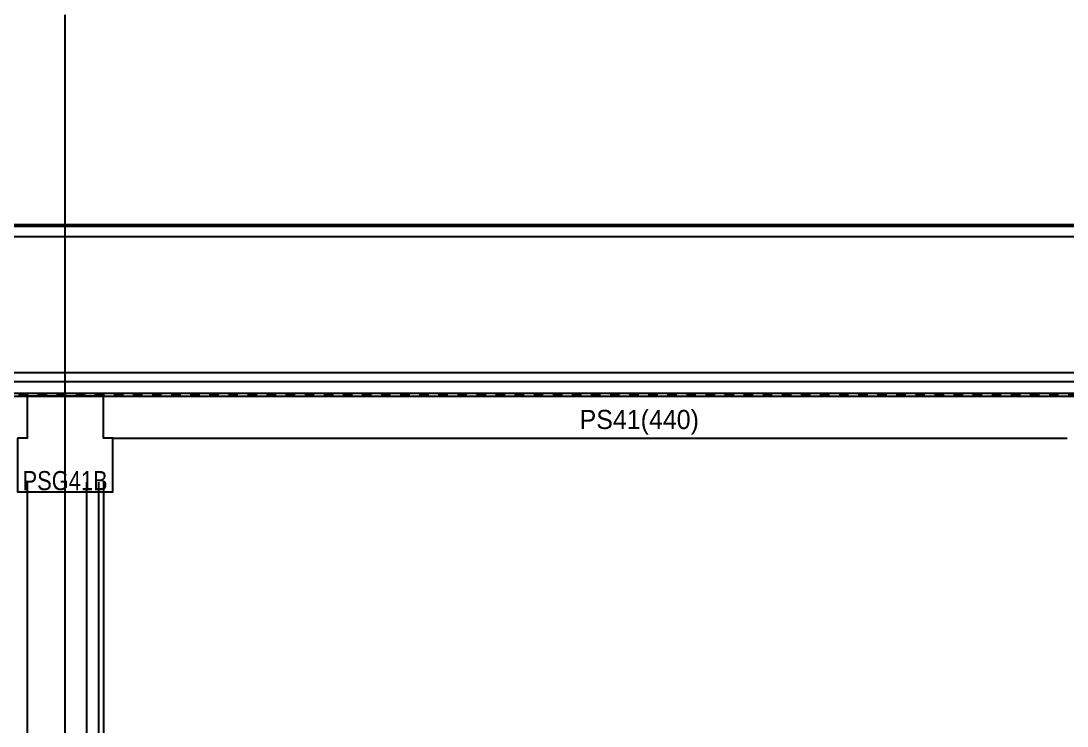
# Model space of a CAD drawing. Header units: millimetres. Extents: x 4754612 to 5801174, y 2368242 to 2777223.
# Drawn here: x 5037252 to 5048216, y 2457540 to 2464924 of the extents above; entities that cross this region are included whole.
import ezdxf
from ezdxf.enums import TextEntityAlignment as Align

# ---------------------------------------------------------------- set-up
doc = ezdxf.new("R2010")
doc.units = ezdxf.units.MM
doc.header["$LTSCALE"] = 1000
doc.linetypes.add('CEN', pattern=[6.2, 6, -0.1, 0, -0.1])
doc.linetypes.add('HIDDEN', pattern=[2, 1, -1])
doc.layers.get('DEFPOINTS').update_dxf_attribs({"color": 151})
for name, color, linetype in [('A-ELE-8', 8, 'Continuous'), ('A-FIN-4', 9, 'Continuous'), ('A-FIN-5', 8, 'Continuous'), ('A-중심선', 10, 'CEN'), ('CON', 2, 'Continuous'), ('FIN-1', 9, 'Continuous'), ('그라스울판넬', 7, 'Continuous')]:
    doc.layers.add(name, color=color, linetype=linetype)
doc.layers.add('Guide-line', color=151, linetype='Continuous', plot=False)
doc.styles.add('A.NARROW', font='ARIALN.TTF')
doc.styles.add('돋움', font='')
doc.styles.get('돋움').set_extended_font_data('Dotum')

msp = doc.modelspace()

# ---------------------------------------------------------------- linework, layer by layer
at = {"layer": 'A-ELE-8'}
for p, q in [((5037315.782, 2460093.44), (5037315.782, 2451243.44)), ((5038115.782, 2460093.44), (5038115.782, 2451243.44))]:
    msp.add_line(p, q, dxfattribs=at)
at = {"layer": 'A-FIN-4'}
for p, q in [((5059345.782, 2461143.44), (4949965.782, 2461143.44)), ((5059915.782, 2461023.44), (4949965.782, 2461023.44))]:
    msp.add_line(p, q, dxfattribs=at)
at = {"layer": 'A-FIN-5', "linetype": 'HIDDEN', "ltscale": 0.1}
msp.add_line((5059926.343, 2461003.44), (4949965.782, 2461003.44), dxfattribs=at)
at = {"layer": 'A-중심선', "ltscale": 5}
for p, q in [((5037715.782, 2403989.231), (5037715.782, 2488921.61)), ((4863973.343, 2461243.44), (5174125.782, 2461243.44))]:
    msp.add_line(p, q, dxfattribs=at)
at = {"layer": 'CON'}
for p, q in [((4949965.782, 2460993.44), (5059915.782, 2460993.44)), ((5038215.782, 2460553.44), (5048215.782, 2460553.44))]:
    msp.add_line(p, q, dxfattribs=at)
msp.add_lwpolyline([(5037215.782, 2460553.44), (5037215.782, 2459993.44), (5038215.782, 2459993.44), (5038215.782, 2460553.44), (5038115.782, 2460553.44), (5038115.782, 2460993.44), (5037315.782, 2460993.44), (5037315.782, 2460553.44)], close=True, dxfattribs=at)
at = {"layer": 'FIN-1'}
for p, q in [((5060364.292, 2462788.44), (4950040.782, 2462788.44)), ((5059881.814, 2462771.784), (4950040.782, 2462771.784)), ((5059881.814, 2462662.866), (4950040.782, 2462662.866))]:
    msp.add_line(p, q, dxfattribs=at)
at = {"layer": '그라스울판넬'}
for p, q in [((5037940.782, 2460093.44), (5037940.782, 2456243.44)), ((5038065.782, 2460093.44), (5038065.782, 2456243.44))]:
    msp.add_line(p, q, dxfattribs=at)

# ---------------------------------------------------------------- texts
at = {"layer": 'DEFPOINTS', "style": 'A.NARROW'}
msp.add_text('PSG41B', height=200, dxfattribs=at).set_placement((5037269.309, 2460110.004, 0), align=Align.MIDDLE_LEFT)
at = {"layer": 'Guide-line', "style": '돋움'}
msp.add_text('PS41(440)', height=200, dxfattribs=at).set_placement((5043732.263, 2460750.344), align=Align.MIDDLE_CENTER)

doc.saveas('drawing.dxf')
